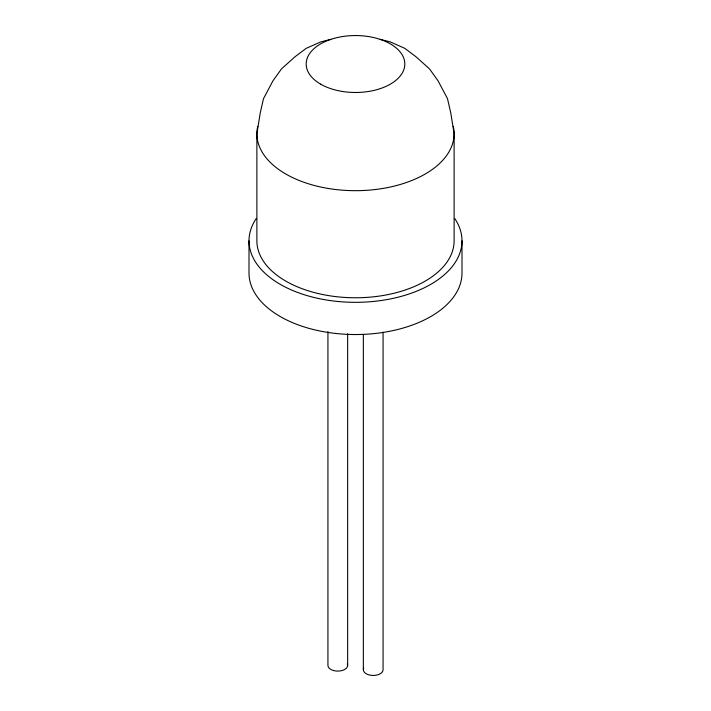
<?xml version="1.0" encoding="UTF-8"?>
<svg xmlns="http://www.w3.org/2000/svg" width="711" height="711" viewBox="0 0 711 711"><rect width="100%" height="100%" fill="white"/><g stroke="black" fill="none" stroke-linecap="round" stroke-linejoin="round"><path stroke-width="1.07" d="M330.846 39.363L320.634 41.949L306.192 48.348L295.109 56.684L281.538 68.834L273.006 80.725L263.497 98.678L260.244 112.907L256.884 133.748L256.884 240.833A98.616 56.933 0 0 0 355.5 297.767A98.616 56.933 0 0 0 454.116 240.833L454.116 133.748L450.756 112.907L447.503 98.678L437.994 80.725L429.462 68.834L415.891 56.684L404.808 48.348L390.366 41.949L380.154 39.363M461.999 240.833L461.999 273.042A106.499 61.493 0 0 1 355.5 334.534A106.499 61.493 0 0 1 249.001 273.042L249.001 240.833M383.069 332.135L383.069 669.753A9.865 5.697 0 0 1 371.924 675.406A9.865 5.697 0 0 1 363.685 668.287M363.348 334.357L363.348 669.753M347.652 333.779L347.652 665.389M327.931 331.593L327.931 665.425A9.865 5.697 0 0 0 339.103 671.051A9.865 5.697 0 0 0 347.306 663.923M454.818 218.633A106.499 61.493 0 0 1 355.5 302.326A106.499 61.493 0 0 1 256.182 218.633M453.271 126.318A98.616 56.933 0 0 1 355.5 190.681A98.616 56.933 0 0 1 257.729 126.318M320.634 84.147A49.308 28.467 0 0 0 403.128 71.384A49.308 28.467 0 0 0 342.738 36.519A49.308 28.467 0 0 0 320.634 84.147"/></g></svg>
